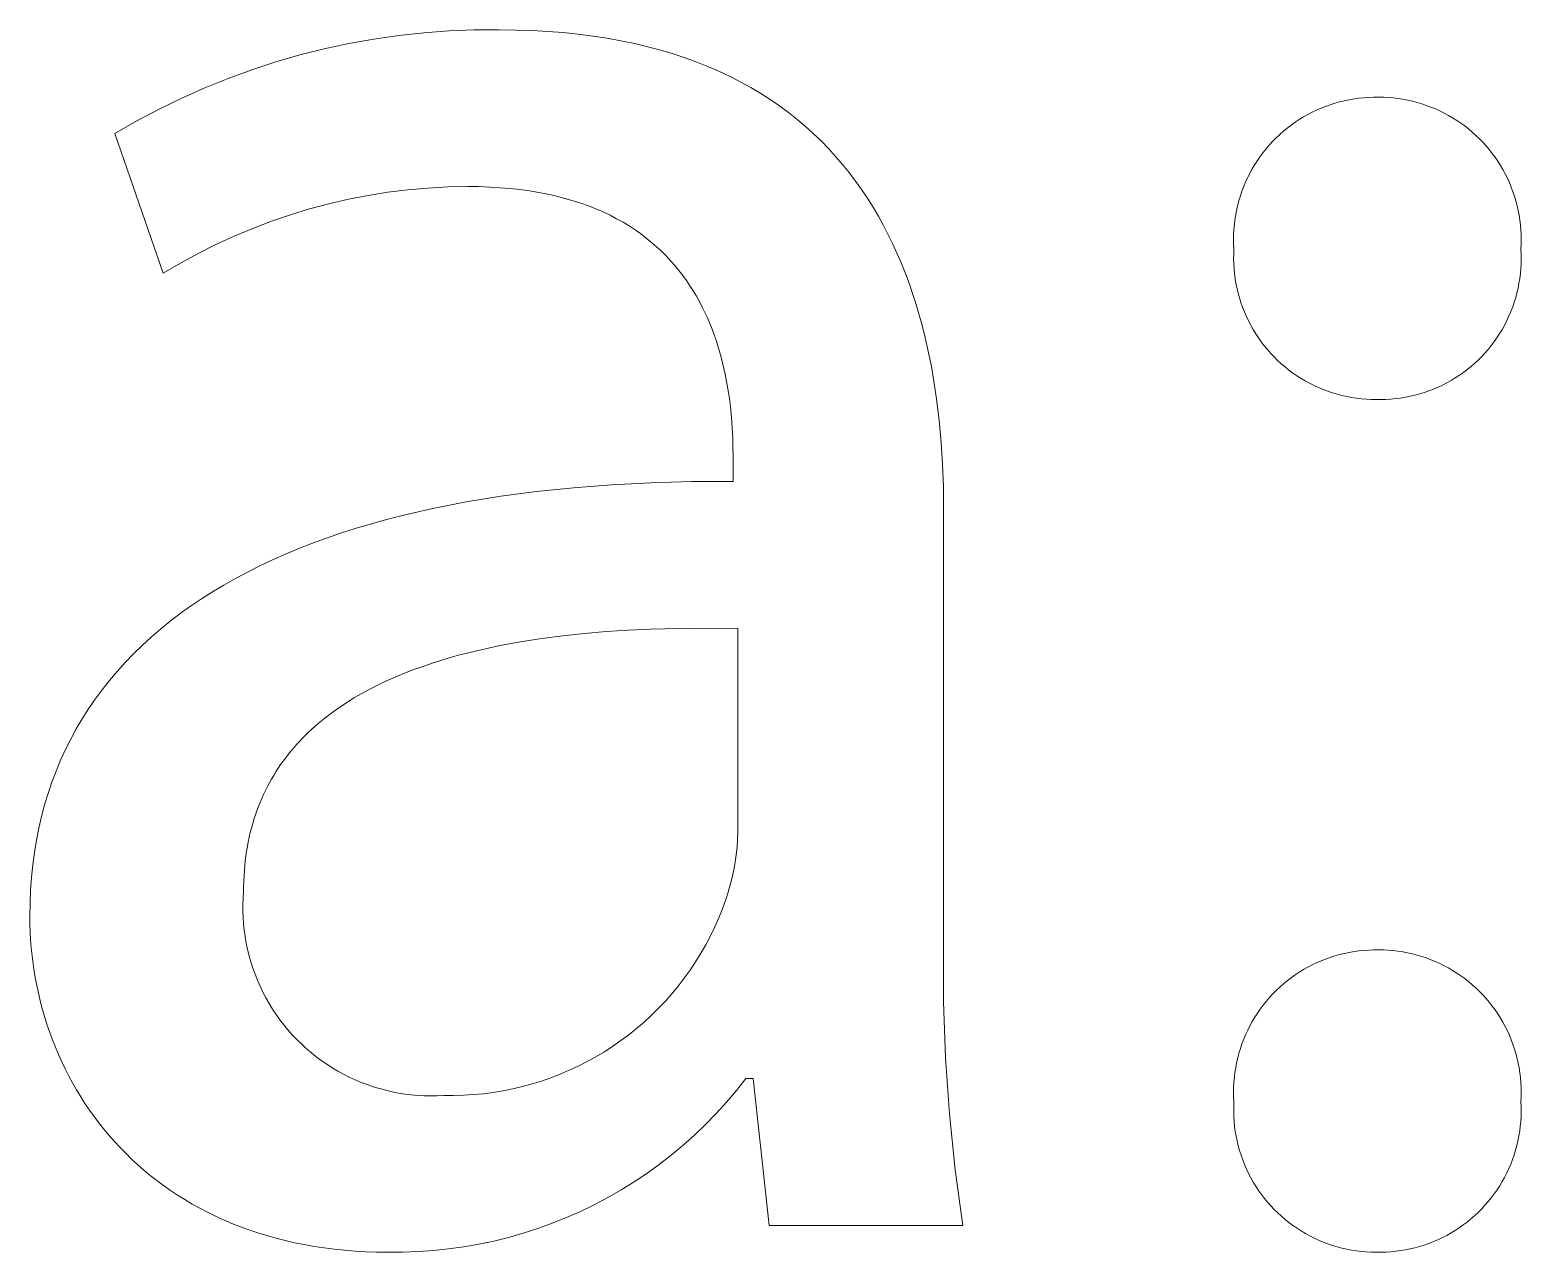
# Model space of a CAD drawing. Header units: millimetres. Extents: x 578 to 4608, y -138 to 2677.
# Drawn here: x 4353.22 to 4378.13, y 144.61 to 165.02 of the extents above; entities that cross this region are included whole.
import ezdxf

# ---------------------------------------------------------------- set-up
doc = ezdxf.new("R2010")
doc.units = ezdxf.units.MM
doc.header["$MEASUREMENT"] = 0
doc.layers.add('Domyślny', color=7, linetype='Continuous', true_color=0x000000)

msp = doc.modelspace()

# ---------------------------------------------------------------- linework, layer by layer
at = {"layer": 'Domyślny', "color": 18, "lineweight": 15, "true_color": 0x000000}
for p, q in [((4358.552, 164.791), (4358.966, 164.865)), ((4358.966, 164.865), (4359.382, 164.925)), ((4359.382, 164.925), (4359.8, 164.971)), ((4359.8, 164.971), (4360.22, 165.002)), ((4360.22, 165.002), (4360.64, 165.018)), ((4360.64, 165.018), (4361.06, 165.02)), ((4361.06, 165.02), (4361.337, 165.017)), ((4361.337, 165.017), (4361.607, 165.008)), ((4361.607, 165.008), (4361.871, 164.994)), ((4361.871, 164.994), (4362.128, 164.973)), ((4362.128, 164.973), (4362.379, 164.948)), ((4362.379, 164.948), (4362.623, 164.916)), ((4362.623, 164.916), (4362.862, 164.88)), ((4362.862, 164.88), (4363.094, 164.838)), ((4357.733, 164.6), (4358.14, 164.703)), ((4358.14, 164.703), (4358.552, 164.791)), ((4363.094, 164.838), (4363.32, 164.79)), ((4363.32, 164.79), (4363.54, 164.738)), ((4363.54, 164.738), (4363.755, 164.681)), ((4363.755, 164.681), (4363.963, 164.619)), ((4363.963, 164.619), (4364.166, 164.552)), ((4356.929, 164.353), (4357.328, 164.484)), ((4357.328, 164.484), (4357.733, 164.6)), ((4364.166, 164.552), (4364.363, 164.48)), ((4364.363, 164.48), (4364.554, 164.404)), ((4364.554, 164.404), (4364.74, 164.323)), ((4356.144, 164.051), (4356.533, 164.209)), ((4356.533, 164.209), (4356.929, 164.353)), ((4364.74, 164.323), (4364.92, 164.238)), ((4364.92, 164.238), (4365.094, 164.148)), ((4365.094, 164.148), (4365.264, 164.055)), ((4355.381, 163.696), (4355.759, 163.88)), ((4355.759, 163.88), (4356.144, 164.051)), ((4365.264, 164.055), (4365.428, 163.957)), ((4365.428, 163.957), (4365.587, 163.855)), ((4375.255, 163.853), (4375.336, 163.867)), ((4375.336, 163.867), (4375.417, 163.878)), ((4375.417, 163.878), (4375.499, 163.886)), ((4375.499, 163.886), (4375.581, 163.892)), ((4375.581, 163.892), (4375.663, 163.894)), ((4375.663, 163.894), (4375.745, 163.894)), ((4375.745, 163.894), (4375.826, 163.893)), ((4375.826, 163.893), (4375.908, 163.889)), ((4375.908, 163.889), (4375.989, 163.882)), ((4375.989, 163.882), (4376.069, 163.873)), ((4376.069, 163.873), (4376.15, 163.861)), ((4355.01, 163.499), (4355.381, 163.696)), ((4365.587, 163.855), (4365.741, 163.749)), ((4365.741, 163.749), (4365.889, 163.639)), ((4365.889, 163.639), (4366.033, 163.526)), ((4374.562, 163.606), (4374.635, 163.644)), ((4374.635, 163.644), (4374.709, 163.679)), ((4374.709, 163.679), (4374.784, 163.712)), ((4374.784, 163.712), (4374.861, 163.742)), ((4374.861, 163.742), (4374.938, 163.77)), ((4374.938, 163.77), (4375.016, 163.795)), ((4375.016, 163.795), (4375.095, 163.817)), ((4375.095, 163.817), (4375.175, 163.836)), ((4375.175, 163.836), (4375.255, 163.853)), ((4376.15, 163.861), (4376.229, 163.846)), ((4376.229, 163.846), (4376.309, 163.828)), ((4376.309, 163.828), (4376.387, 163.808)), ((4376.387, 163.808), (4376.465, 163.785)), ((4376.465, 163.785), (4376.542, 163.759)), ((4376.542, 163.759), (4376.618, 163.731)), ((4376.618, 163.731), (4376.694, 163.7)), ((4376.694, 163.7), (4376.768, 163.667)), ((4376.768, 163.667), (4376.84, 163.631)), ((4376.84, 163.631), (4376.912, 163.592)), ((4354.645, 163.289), (4355.01, 163.499)), ((4366.033, 163.526), (4366.172, 163.409)), ((4366.172, 163.409), (4366.306, 163.288)), ((4374.157, 163.327), (4374.221, 163.379)), ((4374.221, 163.379), (4374.286, 163.429)), ((4374.286, 163.429), (4374.353, 163.477)), ((4374.353, 163.477), (4374.421, 163.522)), ((4374.421, 163.522), (4374.491, 163.565)), ((4374.491, 163.565), (4374.562, 163.606)), ((4376.912, 163.592), (4376.982, 163.551)), ((4376.982, 163.551), (4377.051, 163.508)), ((4377.051, 163.508), (4377.118, 163.463)), ((4377.118, 163.463), (4377.184, 163.415)), ((4377.184, 163.415), (4377.248, 163.365)), ((4355.451, 160.954), (4354.645, 163.289)), ((4366.306, 163.288), (4366.435, 163.164)), ((4366.435, 163.164), (4366.559, 163.037)), ((4373.923, 163.098), (4373.978, 163.158)), ((4373.978, 163.158), (4374.036, 163.217)), ((4374.036, 163.217), (4374.096, 163.273)), ((4374.096, 163.273), (4374.157, 163.327)), ((4377.248, 163.365), (4377.31, 163.312)), ((4377.31, 163.312), (4377.371, 163.258)), ((4377.371, 163.258), (4377.429, 163.202)), ((4377.429, 163.202), (4377.486, 163.143)), ((4377.486, 163.143), (4377.54, 163.083)), ((4366.559, 163.037), (4366.679, 162.906)), ((4366.679, 162.906), (4366.794, 162.772)), ((4373.722, 162.838), (4373.769, 162.905)), ((4373.769, 162.905), (4373.818, 162.971)), ((4373.818, 162.971), (4373.869, 163.035)), ((4373.869, 163.035), (4373.923, 163.098)), ((4377.54, 163.083), (4377.593, 163.021)), ((4377.593, 163.021), (4377.643, 162.957)), ((4377.643, 162.957), (4377.691, 162.892)), ((4377.691, 162.892), (4377.737, 162.825)), ((4366.794, 162.772), (4366.905, 162.635)), ((4366.905, 162.635), (4367.011, 162.495)), ((4373.56, 162.553), (4373.597, 162.626)), ((4373.597, 162.626), (4373.636, 162.698)), ((4373.636, 162.698), (4373.678, 162.769)), ((4373.678, 162.769), (4373.722, 162.838)), ((4377.737, 162.825), (4377.78, 162.756)), ((4377.78, 162.756), (4377.821, 162.686)), ((4377.821, 162.686), (4377.86, 162.614)), ((4359.868, 162.378), (4359.535, 162.348)), ((4360.202, 162.396), (4359.868, 162.378)), ((4360.537, 162.403), (4360.202, 162.396)), ((4360.721, 162.401), (4360.537, 162.403)), ((4360.9, 162.395), (4360.721, 162.401)), ((4361.074, 162.384), (4360.9, 162.395)), ((4361.244, 162.37), (4361.074, 162.384)), ((4367.011, 162.495), (4367.113, 162.352)), ((4373.464, 162.326), (4373.494, 162.403)), ((4373.494, 162.403), (4373.525, 162.479)), ((4373.525, 162.479), (4373.56, 162.553)), ((4377.86, 162.614), (4377.896, 162.542)), ((4377.896, 162.542), (4377.93, 162.468)), ((4377.93, 162.468), (4377.961, 162.393)), ((4377.961, 162.393), (4377.989, 162.317)), ((4358.543, 162.191), (4358.217, 162.116)), ((4358.872, 162.255), (4358.543, 162.191)), ((4359.203, 162.307), (4358.872, 162.255)), ((4359.535, 162.348), (4359.203, 162.307)), ((4361.408, 162.352), (4361.244, 162.37)), ((4361.567, 162.33), (4361.408, 162.352)), ((4361.722, 162.304), (4361.567, 162.33)), ((4361.872, 162.275), (4361.722, 162.304)), ((4362.017, 162.242), (4361.872, 162.275)), ((4362.158, 162.206), (4362.017, 162.242)), ((4362.294, 162.166), (4362.158, 162.206)), ((4362.426, 162.124), (4362.294, 162.166)), ((4362.553, 162.078), (4362.426, 162.124)), ((4367.113, 162.352), (4367.21, 162.207)), ((4367.21, 162.207), (4367.303, 162.059)), ((4373.393, 162.091), (4373.414, 162.17)), ((4373.414, 162.17), (4373.438, 162.248)), ((4373.438, 162.248), (4373.464, 162.326)), ((4377.989, 162.317), (4378.015, 162.24)), ((4378.015, 162.24), (4378.038, 162.162)), ((4378.038, 162.162), (4378.059, 162.083)), ((4357.573, 161.932), (4357.257, 161.824)), ((4357.894, 162.03), (4357.573, 161.932)), ((4358.217, 162.116), (4357.894, 162.03)), ((4362.677, 162.029), (4362.553, 162.078)), ((4362.796, 161.978), (4362.677, 162.029)), ((4362.911, 161.923), (4362.796, 161.978)), ((4363.021, 161.866), (4362.911, 161.923)), ((4367.303, 162.059), (4367.392, 161.908)), ((4367.392, 161.908), (4367.477, 161.754)), ((4373.346, 161.849), (4373.359, 161.93)), ((4373.359, 161.93), (4373.375, 162.011)), ((4373.375, 162.011), (4373.393, 162.091)), ((4378.059, 162.083), (4378.077, 162.004)), ((4378.077, 162.004), (4378.092, 161.924)), ((4378.092, 161.924), (4378.104, 161.844)), ((4356.944, 161.705), (4356.635, 161.576)), ((4357.257, 161.824), (4356.944, 161.705)), ((4363.128, 161.806), (4363.021, 161.866)), ((4363.231, 161.744), (4363.128, 161.806)), ((4363.33, 161.679), (4363.231, 161.744)), ((4363.426, 161.612), (4363.33, 161.679)), ((4367.477, 161.754), (4367.558, 161.599)), ((4373.325, 161.604), (4373.329, 161.686)), ((4373.329, 161.686), (4373.337, 161.767)), ((4373.337, 161.767), (4373.346, 161.849)), ((4378.104, 161.844), (4378.114, 161.763)), ((4378.114, 161.763), (4378.121, 161.682)), ((4378.121, 161.682), (4378.125, 161.601)), ((4356.331, 161.435), (4356.032, 161.285)), ((4356.635, 161.576), (4356.331, 161.435)), ((4363.517, 161.542), (4363.426, 161.612)), ((4363.605, 161.471), (4363.517, 161.542)), ((4363.69, 161.397), (4363.605, 161.471)), ((4363.771, 161.322), (4363.69, 161.397)), ((4367.558, 161.599), (4367.635, 161.44)), ((4367.635, 161.44), (4367.708, 161.28)), ((4373.324, 161.522), (4373.325, 161.604)), ((4373.325, 161.44), (4373.324, 161.522)), ((4373.329, 161.358), (4373.325, 161.44)), ((4378.125, 161.439), (4378.121, 161.358)), ((4378.125, 161.601), (4378.126, 161.52)), ((4378.126, 161.52), (4378.125, 161.439)), ((4356.032, 161.285), (4355.739, 161.124)), ((4363.848, 161.245), (4363.771, 161.322)), ((4363.923, 161.165), (4363.848, 161.245)), ((4363.994, 161.085), (4363.923, 161.165)), ((4367.708, 161.28), (4367.778, 161.118)), ((4373.325, 161.193), (4373.326, 161.275)), ((4373.327, 161.11), (4373.325, 161.193)), ((4373.326, 161.275), (4373.329, 161.358)), ((4378.121, 161.358), (4378.125, 161.276)), ((4378.125, 161.276), (4378.126, 161.194)), ((4378.126, 161.194), (4378.125, 161.112)), ((4355.739, 161.124), (4355.451, 160.954)), ((4364.061, 161.002), (4363.994, 161.085)), ((4364.126, 160.919), (4364.061, 161.002)), ((4364.188, 160.834), (4364.126, 160.919)), ((4367.778, 161.118), (4367.843, 160.953)), ((4367.843, 160.953), (4367.905, 160.787)), ((4373.332, 161.028), (4373.327, 161.11)), ((4373.34, 160.946), (4373.332, 161.028)), ((4373.351, 160.864), (4373.34, 160.946)), ((4378.113, 160.949), (4378.103, 160.868)), ((4378.12, 161.031), (4378.113, 160.949)), ((4378.125, 161.112), (4378.12, 161.031)), ((4364.246, 160.747), (4364.188, 160.834)), ((4364.302, 160.66), (4364.246, 160.747)), ((4364.355, 160.571), (4364.302, 160.66)), ((4367.905, 160.787), (4367.964, 160.619)), ((4373.364, 160.783), (4373.351, 160.864)), ((4373.381, 160.702), (4373.364, 160.783)), ((4373.4, 160.622), (4373.381, 160.702)), ((4378.075, 160.707), (4378.056, 160.628)), ((4378.09, 160.788), (4378.075, 160.707)), ((4378.103, 160.868), (4378.09, 160.788)), ((4364.405, 160.482), (4364.355, 160.571)), ((4364.452, 160.391), (4364.405, 160.482)), ((4364.497, 160.3), (4364.452, 160.391)), ((4367.964, 160.619), (4368.018, 160.449)), ((4368.018, 160.449), (4368.07, 160.278)), ((4373.422, 160.542), (4373.4, 160.622)), ((4373.446, 160.464), (4373.422, 160.542)), ((4373.474, 160.386), (4373.446, 160.464)), ((4373.504, 160.309), (4373.474, 160.386)), ((4377.985, 160.393), (4377.955, 160.317)), ((4378.011, 160.471), (4377.985, 160.393)), ((4378.035, 160.549), (4378.011, 160.471)), ((4378.056, 160.628), (4378.035, 160.549)), ((4364.539, 160.208), (4364.497, 160.3)), ((4364.578, 160.115), (4364.539, 160.208)), ((4368.07, 160.278), (4368.118, 160.105)), ((4373.537, 160.234), (4373.504, 160.309)), ((4373.572, 160.159), (4373.537, 160.234)), ((4373.61, 160.086), (4373.572, 160.159)), ((4377.889, 160.168), (4377.852, 160.095)), ((4377.923, 160.242), (4377.889, 160.168)), ((4377.955, 160.317), (4377.923, 160.242)), ((4364.615, 160.022), (4364.578, 160.115)), ((4364.65, 159.929), (4364.615, 160.022)), ((4364.683, 159.835), (4364.65, 159.929)), ((4368.118, 160.105), (4368.162, 159.93)), ((4368.162, 159.93), (4368.204, 159.754)), ((4373.651, 160.014), (4373.61, 160.086)), ((4373.694, 159.944), (4373.651, 160.014)), ((4373.739, 159.875), (4373.694, 159.944)), ((4377.726, 159.885), (4377.679, 159.818)), ((4377.77, 159.953), (4377.726, 159.885)), ((4377.812, 160.023), (4377.77, 159.953)), ((4377.852, 160.095), (4377.812, 160.023)), ((4364.713, 159.741), (4364.683, 159.835)), ((4364.741, 159.647), (4364.713, 159.741)), ((4364.768, 159.553), (4364.741, 159.647)), ((4368.204, 159.754), (4368.242, 159.577)), ((4373.787, 159.808), (4373.739, 159.875)), ((4373.837, 159.742), (4373.787, 159.808)), ((4373.889, 159.679), (4373.837, 159.742)), ((4373.944, 159.617), (4373.889, 159.679)), ((4377.578, 159.689), (4377.525, 159.627)), ((4377.63, 159.752), (4377.578, 159.689)), ((4377.679, 159.818), (4377.63, 159.752)), ((4364.792, 159.459), (4364.768, 159.553)), ((4364.814, 159.366), (4364.792, 159.459)), ((4368.242, 159.577), (4368.277, 159.399)), ((4368.277, 159.399), (4368.309, 159.22)), ((4374.001, 159.557), (4373.944, 159.617)), ((4374.059, 159.499), (4374.001, 159.557)), ((4374.12, 159.443), (4374.059, 159.499)), ((4374.183, 159.39), (4374.12, 159.443)), ((4374.247, 159.338), (4374.183, 159.39)), ((4377.29, 159.4), (4377.227, 159.348)), ((4377.352, 159.453), (4377.29, 159.4)), ((4377.412, 159.509), (4377.352, 159.453)), ((4377.469, 159.567), (4377.412, 159.509)), ((4377.525, 159.627), (4377.469, 159.567)), ((4364.834, 159.272), (4364.814, 159.366)), ((4364.87, 159.086), (4364.834, 159.272)), ((4368.309, 159.22), (4368.364, 158.858)), ((4374.313, 159.289), (4374.247, 159.338)), ((4374.381, 159.242), (4374.313, 159.289)), ((4374.451, 159.198), (4374.381, 159.242)), ((4374.522, 159.156), (4374.451, 159.198)), ((4374.594, 159.117), (4374.522, 159.156)), ((4376.956, 159.165), (4376.885, 159.125)), ((4377.026, 159.207), (4376.956, 159.165)), ((4377.095, 159.252), (4377.026, 159.207)), ((4377.162, 159.299), (4377.095, 159.252)), ((4377.227, 159.348), (4377.162, 159.299)), ((4364.899, 158.903), (4364.87, 159.086)), ((4364.922, 158.723), (4364.899, 158.903)), ((4374.668, 159.08), (4374.594, 159.117)), ((4374.743, 159.045), (4374.668, 159.08)), ((4374.819, 159.014), (4374.743, 159.045)), ((4374.896, 158.985), (4374.819, 159.014)), ((4374.974, 158.958), (4374.896, 158.985)), ((4375.053, 158.935), (4374.974, 158.958)), ((4375.133, 158.914), (4375.053, 158.935)), ((4375.213, 158.896), (4375.133, 158.914)), ((4375.295, 158.881), (4375.213, 158.896)), ((4376.273, 158.9), (4376.193, 158.884)), ((4376.353, 158.919), (4376.273, 158.9)), ((4376.432, 158.94), (4376.353, 158.919)), ((4376.51, 158.964), (4376.432, 158.94)), ((4376.587, 158.991), (4376.51, 158.964)), ((4376.663, 159.021), (4376.587, 158.991)), ((4376.738, 159.053), (4376.663, 159.021)), ((4376.812, 159.088), (4376.738, 159.053)), ((4376.885, 159.125), (4376.812, 159.088)), ((4364.939, 158.546), (4364.922, 158.723)), ((4368.364, 158.858), (4368.408, 158.494)), ((4375.376, 158.869), (4375.295, 158.881)), ((4375.458, 158.859), (4375.376, 158.869)), ((4375.54, 158.853), (4375.458, 158.859)), ((4375.622, 158.849), (4375.54, 158.853)), ((4375.705, 158.848), (4375.622, 158.849)), ((4375.787, 158.847), (4375.705, 158.848)), ((4375.868, 158.849), (4375.787, 158.847)), ((4375.95, 158.853), (4375.868, 158.849)), ((4376.031, 158.861), (4375.95, 158.853)), ((4376.112, 158.871), (4376.031, 158.861)), ((4376.193, 158.884), (4376.112, 158.871)), ((4364.952, 158.374), (4364.939, 158.546)), ((4368.408, 158.494), (4368.441, 158.127)), ((4364.96, 158.208), (4364.952, 158.374)), ((4364.964, 158.047), (4364.96, 158.208)), ((4364.966, 157.894), (4364.964, 158.047)), ((4364.966, 157.478), (4364.966, 157.894)), ((4368.441, 158.127), (4368.464, 157.759)), ((4368.464, 157.759), (4368.478, 157.39)), ((4362.3, 157.374), (4362.936, 157.423)), ((4362.936, 157.423), (4363.593, 157.457)), ((4363.593, 157.457), (4364.27, 157.475)), ((4364.27, 157.475), (4364.966, 157.478)), ((4360.51, 157.137), (4361.086, 157.231)), ((4361.086, 157.231), (4361.683, 157.31)), ((4361.683, 157.31), (4362.3, 157.374)), ((4368.478, 157.39), (4368.482, 157.021)), ((4359.16, 156.837), (4359.42, 156.905)), ((4359.42, 156.905), (4359.955, 157.028)), ((4359.955, 157.028), (4360.51, 157.137)), ((4368.482, 157.021), (4368.482, 149.734)), ((4358.413, 156.613), (4358.657, 156.692)), ((4358.657, 156.692), (4358.906, 156.766)), ((4358.906, 156.766), (4359.16, 156.837)), ((4357.714, 156.357), (4357.942, 156.446)), ((4357.942, 156.446), (4358.175, 156.532)), ((4358.175, 156.532), (4358.413, 156.613)), ((4357.063, 156.068), (4357.274, 156.168)), ((4357.274, 156.168), (4357.491, 156.264)), ((4357.491, 156.264), (4357.714, 156.357)), ((4356.656, 155.858), (4356.857, 155.965)), ((4356.857, 155.965), (4357.063, 156.068)), ((4356.271, 155.634), (4356.461, 155.748)), ((4356.461, 155.748), (4356.656, 155.858)), ((4355.908, 155.396), (4356.087, 155.517)), ((4356.087, 155.517), (4356.271, 155.634)), ((4355.567, 155.144), (4355.735, 155.272)), ((4355.735, 155.272), (4355.908, 155.396)), ((4355.249, 154.878), (4355.405, 155.013)), ((4355.405, 155.013), (4355.567, 155.144)), ((4362.126, 154.9), (4361.77, 154.854)), ((4362.486, 154.939), (4362.126, 154.9)), ((4362.849, 154.97), (4362.486, 154.939)), ((4363.215, 154.994), (4362.849, 154.97)), ((4363.582, 155.011), (4363.215, 154.994)), ((4364.317, 155.027), (4363.582, 155.011)), ((4365.046, 155.022), (4364.317, 155.027)), ((4365.046, 151.626), (4365.046, 155.022)), ((4354.953, 154.599), (4355.098, 154.74)), ((4355.098, 154.74), (4355.249, 154.878)), ((4360.736, 154.663), (4360.406, 154.581)), ((4361.074, 154.736), (4360.736, 154.663)), ((4361.419, 154.799), (4361.074, 154.736)), ((4361.77, 154.854), (4361.419, 154.799)), ((4354.68, 154.306), (4354.814, 154.454)), ((4354.814, 154.454), (4354.953, 154.599)), ((4359.927, 154.438), (4359.772, 154.385)), ((4360.084, 154.488), (4359.927, 154.438)), ((4360.244, 154.536), (4360.084, 154.488)), ((4360.406, 154.581), (4360.244, 154.536)), ((4354.43, 153.999), (4354.552, 154.154)), ((4354.552, 154.154), (4354.68, 154.306)), ((4359.323, 154.211), (4359.18, 154.147)), ((4359.47, 154.272), (4359.323, 154.211)), ((4359.62, 154.33), (4359.47, 154.272)), ((4359.772, 154.385), (4359.62, 154.33)), ((4354.313, 153.841), (4354.43, 153.999)), ((4358.767, 153.937), (4358.636, 153.862)), ((4358.901, 154.01), (4358.767, 153.937)), ((4359.039, 154.08), (4358.901, 154.01)), ((4359.18, 154.147), (4359.039, 154.08)), ((4354.098, 153.515), (4354.203, 153.679)), ((4354.203, 153.679), (4354.313, 153.841)), ((4358.385, 153.7), (4358.265, 153.615)), ((4358.509, 153.782), (4358.385, 153.7)), ((4358.636, 153.862), (4358.509, 153.782)), ((4353.999, 153.346), (4354.098, 153.515)), ((4358.037, 153.434), (4357.982, 153.386)), ((4358.092, 153.48), (4358.037, 153.434)), ((4358.149, 153.526), (4358.092, 153.48)), ((4358.265, 153.615), (4358.149, 153.526)), ((4353.818, 153), (4353.906, 153.175)), ((4353.906, 153.175), (4353.999, 153.346)), ((4357.774, 153.189), (4357.725, 153.137)), ((4357.824, 153.239), (4357.774, 153.189)), ((4357.876, 153.289), (4357.824, 153.239)), ((4357.928, 153.338), (4357.876, 153.289)), ((4357.982, 153.386), (4357.928, 153.338)), ((4353.737, 152.822), (4353.818, 153)), ((4357.539, 152.921), (4357.495, 152.865)), ((4357.584, 152.976), (4357.539, 152.921)), ((4357.629, 153.031), (4357.584, 152.976)), ((4357.677, 153.084), (4357.629, 153.031)), ((4357.725, 153.137), (4357.677, 153.084)), ((4353.661, 152.641), (4353.737, 152.822)), ((4357.371, 152.691), (4357.332, 152.631)), ((4357.411, 152.75), (4357.371, 152.691)), ((4357.453, 152.808), (4357.411, 152.75)), ((4357.495, 152.865), (4357.453, 152.808)), ((4353.528, 152.269), (4353.592, 152.457)), ((4353.592, 152.457), (4353.661, 152.641)), ((4357.223, 152.445), (4357.189, 152.382)), ((4357.258, 152.508), (4357.223, 152.445)), ((4357.295, 152.57), (4357.258, 152.508)), ((4357.332, 152.631), (4357.295, 152.57)), ((4353.47, 152.078), (4353.528, 152.269)), ((4357.095, 152.185), (4357.067, 152.117)), ((4357.125, 152.251), (4357.095, 152.185)), ((4357.157, 152.317), (4357.125, 152.251)), ((4357.189, 152.382), (4357.157, 152.317)), ((4353.419, 151.884), (4353.47, 152.078)), ((4357.013, 151.978), (4356.989, 151.908)), ((4357.039, 152.048), (4357.013, 151.978)), ((4357.067, 152.117), (4357.039, 152.048)), ((4353.333, 151.486), (4353.373, 151.686)), ((4353.373, 151.686), (4353.419, 151.884)), ((4356.923, 151.689), (4356.904, 151.615)), ((4356.944, 151.763), (4356.923, 151.689)), ((4356.966, 151.836), (4356.944, 151.763)), ((4356.989, 151.908), (4356.966, 151.836)), ((4353.299, 151.282), (4353.333, 151.486)), ((4356.871, 151.462), (4356.856, 151.384)), ((4356.887, 151.539), (4356.871, 151.462)), ((4356.904, 151.615), (4356.887, 151.539)), ((4365.032, 151.371), (4365.041, 151.499)), ((4365.041, 151.499), (4365.046, 151.626)), ((4353.272, 151.076), (4353.299, 151.282)), ((4356.831, 151.225), (4356.821, 151.143)), ((4356.843, 151.305), (4356.831, 151.225)), ((4356.856, 151.384), (4356.843, 151.305)), ((4365, 151.118), (4365.018, 151.244)), ((4365.018, 151.244), (4365.032, 151.371)), ((4353.25, 150.866), (4353.272, 151.076)), ((4356.805, 150.978), (4356.8, 150.893)), ((4356.812, 151.061), (4356.805, 150.978)), ((4356.821, 151.143), (4356.812, 151.061)), ((4364.951, 150.867), (4364.978, 150.992)), ((4364.978, 150.992), (4365, 151.118)), ((4353.235, 150.653), (4353.25, 150.866)), ((4356.796, 150.808), (4356.793, 150.721)), ((4356.793, 150.721), (4356.793, 150.633)), ((4356.8, 150.893), (4356.796, 150.808)), ((4364.885, 150.62), (4364.92, 150.743)), ((4364.92, 150.743), (4364.951, 150.867)), ((4353.223, 150.217), (4353.226, 150.436)), ((4353.226, 150.436), (4353.235, 150.653)), ((4356.785, 150.525), (4356.781, 150.417)), ((4356.793, 150.633), (4356.785, 150.525)), ((4364.788, 150.343), (4364.845, 150.499)), ((4364.845, 150.499), (4364.885, 150.62)), ((4353.224, 150.085), (4353.223, 150.217)), ((4356.781, 150.417), (4356.781, 150.308)), ((4356.781, 150.308), (4356.785, 150.2)), ((4356.785, 150.2), (4356.792, 150.092)), ((4364.659, 150.038), (4364.726, 150.189)), ((4364.726, 150.189), (4364.788, 150.343)), ((4353.229, 149.953), (4353.224, 150.085)), ((4353.236, 149.821), (4353.229, 149.953)), ((4356.792, 150.092), (4356.803, 149.984)), ((4356.803, 149.984), (4356.818, 149.877)), ((4364.587, 149.888), (4364.659, 150.038)), ((4353.246, 149.69), (4353.236, 149.821)), ((4353.26, 149.558), (4353.246, 149.69)), ((4356.818, 149.877), (4356.837, 149.77)), ((4356.837, 149.77), (4356.859, 149.664)), ((4364.427, 149.598), (4364.509, 149.742)), ((4364.509, 149.742), (4364.587, 149.888)), ((4368.482, 149.734), (4368.482, 148.794)), ((4353.276, 149.427), (4353.26, 149.558)), ((4353.295, 149.297), (4353.276, 149.427)), ((4356.859, 149.664), (4356.885, 149.558)), ((4356.885, 149.558), (4356.914, 149.454)), ((4356.914, 149.454), (4356.948, 149.351)), ((4364.248, 149.319), (4364.34, 149.457)), ((4364.34, 149.457), (4364.427, 149.598)), ((4374.635, 149.405), (4374.709, 149.44)), ((4374.709, 149.44), (4374.784, 149.473)), ((4374.784, 149.473), (4374.861, 149.503)), ((4374.861, 149.503), (4374.938, 149.531)), ((4374.938, 149.531), (4375.016, 149.556)), ((4375.016, 149.556), (4375.095, 149.578)), ((4375.095, 149.578), (4375.175, 149.597)), ((4375.175, 149.597), (4375.255, 149.614)), ((4375.255, 149.614), (4375.336, 149.628)), ((4375.336, 149.628), (4375.417, 149.639)), ((4375.417, 149.639), (4375.499, 149.647)), ((4375.499, 149.647), (4375.581, 149.652)), ((4375.581, 149.652), (4375.663, 149.655)), ((4375.663, 149.655), (4375.745, 149.655)), ((4375.745, 149.655), (4375.826, 149.654)), ((4375.826, 149.654), (4375.908, 149.65)), ((4375.908, 149.65), (4375.989, 149.643)), ((4375.989, 149.643), (4376.069, 149.634)), ((4376.069, 149.634), (4376.15, 149.622)), ((4376.15, 149.622), (4376.229, 149.607)), ((4376.229, 149.607), (4376.309, 149.589)), ((4376.309, 149.589), (4376.387, 149.569)), ((4376.387, 149.569), (4376.465, 149.546)), ((4376.465, 149.546), (4376.542, 149.52)), ((4376.542, 149.52), (4376.618, 149.492)), ((4376.618, 149.492), (4376.694, 149.461)), ((4376.694, 149.461), (4376.768, 149.427)), ((4376.768, 149.427), (4376.84, 149.391)), ((4353.318, 149.167), (4353.295, 149.297)), ((4356.948, 149.351), (4356.984, 149.249)), ((4356.984, 149.249), (4357.024, 149.148)), ((4364.05, 149.052), (4364.151, 149.184)), ((4364.151, 149.184), (4364.248, 149.319)), ((4374.221, 149.14), (4374.286, 149.19)), ((4374.286, 149.19), (4374.353, 149.238)), ((4374.353, 149.238), (4374.421, 149.283)), ((4374.421, 149.283), (4374.491, 149.326)), ((4374.491, 149.326), (4374.562, 149.367)), ((4374.562, 149.367), (4374.635, 149.405)), ((4376.84, 149.391), (4376.912, 149.353)), ((4376.912, 149.353), (4376.982, 149.312)), ((4376.982, 149.312), (4377.051, 149.269)), ((4377.051, 149.269), (4377.118, 149.223)), ((4377.118, 149.223), (4377.184, 149.175)), ((4377.184, 149.175), (4377.248, 149.125)), ((4353.343, 149.037), (4353.318, 149.167)), ((4353.371, 148.909), (4353.343, 149.037)), ((4357.024, 149.148), (4357.068, 149.049)), ((4357.068, 149.049), (4357.115, 148.951)), ((4357.115, 148.951), (4357.165, 148.855)), ((4363.835, 148.8), (4363.945, 148.924)), ((4363.945, 148.924), (4364.05, 149.052)), ((4373.978, 148.919), (4374.036, 148.977)), ((4374.036, 148.977), (4374.096, 149.034)), ((4374.096, 149.034), (4374.157, 149.088)), ((4374.157, 149.088), (4374.221, 149.14)), ((4377.248, 149.125), (4377.31, 149.073)), ((4377.31, 149.073), (4377.371, 149.019)), ((4377.371, 149.019), (4377.429, 148.962)), ((4377.429, 148.962), (4377.486, 148.904)), ((4353.402, 148.78), (4353.371, 148.909)), ((4353.436, 148.653), (4353.402, 148.78)), ((4357.165, 148.855), (4357.219, 148.761)), ((4357.219, 148.761), (4357.275, 148.668)), ((4363.602, 148.563), (4363.721, 148.68)), ((4363.721, 148.68), (4363.835, 148.8)), ((4368.482, 148.794), (4368.515, 147.854)), ((4373.769, 148.666), (4373.818, 148.732)), ((4373.818, 148.732), (4373.869, 148.796)), ((4373.869, 148.796), (4373.923, 148.858)), ((4373.923, 148.858), (4373.978, 148.919)), ((4377.486, 148.904), (4377.54, 148.844)), ((4377.54, 148.844), (4377.593, 148.782)), ((4377.593, 148.782), (4377.643, 148.718)), ((4377.643, 148.718), (4377.691, 148.653)), ((4353.473, 148.526), (4353.436, 148.653)), ((4353.513, 148.4), (4353.473, 148.526)), ((4357.275, 148.668), (4357.335, 148.578)), ((4357.335, 148.578), (4357.398, 148.49)), ((4357.398, 148.49), (4357.464, 148.404)), ((4363.355, 148.343), (4363.48, 148.451)), ((4363.48, 148.451), (4363.602, 148.563)), ((4373.597, 148.387), (4373.636, 148.459)), ((4373.636, 148.459), (4373.678, 148.53)), ((4373.678, 148.53), (4373.722, 148.599)), ((4373.722, 148.599), (4373.769, 148.666)), ((4377.691, 148.653), (4377.737, 148.585)), ((4377.737, 148.585), (4377.78, 148.517)), ((4377.78, 148.517), (4377.821, 148.447)), ((4377.821, 148.447), (4377.86, 148.375)), ((4353.555, 148.276), (4353.513, 148.4)), ((4353.601, 148.152), (4353.555, 148.276)), ((4357.464, 148.404), (4357.533, 148.32)), ((4357.533, 148.32), (4357.605, 148.239)), ((4357.605, 148.239), (4357.68, 148.16)), ((4363.092, 148.14), (4363.225, 148.239)), ((4363.225, 148.239), (4363.355, 148.343)), ((4373.494, 148.164), (4373.525, 148.239)), ((4373.525, 148.239), (4373.56, 148.314)), ((4373.56, 148.314), (4373.597, 148.387)), ((4377.86, 148.375), (4377.896, 148.302)), ((4377.896, 148.302), (4377.93, 148.229)), ((4377.93, 148.229), (4377.961, 148.153)), ((4353.65, 148.029), (4353.601, 148.152)), ((4353.701, 147.907), (4353.65, 148.029)), ((4357.68, 148.16), (4357.757, 148.084)), ((4357.757, 148.084), (4357.837, 148.011)), ((4357.837, 148.011), (4357.919, 147.94)), ((4357.919, 147.94), (4358.003, 147.872)), ((4362.674, 147.87), (4362.817, 147.955)), ((4362.817, 147.955), (4362.956, 148.045)), ((4362.956, 148.045), (4363.092, 148.14)), ((4373.393, 147.851), (4373.414, 147.931)), ((4373.414, 147.931), (4373.438, 148.009)), ((4373.438, 148.009), (4373.464, 148.087)), ((4373.464, 148.087), (4373.494, 148.164)), ((4377.961, 148.153), (4377.989, 148.077)), ((4377.989, 148.077), (4378.015, 148)), ((4378.015, 148), (4378.038, 147.923)), ((4353.756, 147.786), (4353.701, 147.907)), ((4353.813, 147.667), (4353.756, 147.786)), ((4358.003, 147.872), (4358.09, 147.808)), ((4358.09, 147.808), (4358.18, 147.746)), ((4358.18, 147.746), (4358.271, 147.687)), ((4358.271, 147.687), (4358.364, 147.632)), ((4362.231, 147.645), (4362.382, 147.715)), ((4362.382, 147.715), (4362.529, 147.79)), ((4362.529, 147.79), (4362.674, 147.87)), ((4368.515, 147.854), (4368.579, 146.917)), ((4373.346, 147.61), (4373.359, 147.691)), ((4373.359, 147.691), (4373.375, 147.771)), ((4373.375, 147.771), (4373.393, 147.851)), ((4378.038, 147.923), (4378.059, 147.844)), ((4378.059, 147.844), (4378.077, 147.765)), ((4378.077, 147.765), (4378.092, 147.685)), ((4378.092, 147.685), (4378.104, 147.605)), ((4353.874, 147.549), (4353.813, 147.667)), ((4353.937, 147.433), (4353.874, 147.549)), ((4354.003, 147.317), (4353.937, 147.433)), ((4358.364, 147.632), (4358.459, 147.58)), ((4358.459, 147.58), (4358.556, 147.531)), ((4358.556, 147.531), (4358.654, 147.485)), ((4358.654, 147.485), (4358.754, 147.443)), ((4358.754, 147.443), (4358.855, 147.405)), ((4361.609, 147.416), (4361.767, 147.465)), ((4361.767, 147.465), (4361.924, 147.52)), ((4361.924, 147.52), (4362.079, 147.58)), ((4362.079, 147.58), (4362.231, 147.645)), ((4365.18, 147.506), (4365.022, 147.306)), ((4365.301, 147.506), (4365.18, 147.506)), ((4365.57, 145.05), (4365.301, 147.506)), ((4373.325, 147.364), (4373.329, 147.446)), ((4373.329, 147.446), (4373.337, 147.528)), ((4373.337, 147.528), (4373.346, 147.61)), ((4378.104, 147.605), (4378.114, 147.524)), ((4378.114, 147.524), (4378.121, 147.443)), ((4378.121, 147.443), (4378.125, 147.362)), ((4354.072, 147.204), (4354.003, 147.317)), ((4354.144, 147.091), (4354.072, 147.204)), ((4358.855, 147.405), (4358.958, 147.37)), ((4358.958, 147.37), (4359.062, 147.338)), ((4359.062, 147.338), (4359.166, 147.31)), ((4359.166, 147.31), (4359.272, 147.286)), ((4359.272, 147.286), (4359.378, 147.265)), ((4359.378, 147.265), (4359.485, 147.248)), ((4359.485, 147.248), (4359.593, 147.235)), ((4359.593, 147.235), (4359.701, 147.225)), ((4359.701, 147.225), (4359.809, 147.219)), ((4359.809, 147.219), (4359.918, 147.217)), ((4359.918, 147.217), (4360.026, 147.219)), ((4360.026, 147.219), (4360.134, 147.224)), ((4360.134, 147.224), (4360.3, 147.223)), ((4360.3, 147.223), (4360.466, 147.228)), ((4360.466, 147.228), (4360.632, 147.238)), ((4360.632, 147.238), (4360.797, 147.254)), ((4360.797, 147.254), (4360.961, 147.275)), ((4360.961, 147.275), (4361.125, 147.302)), ((4361.125, 147.302), (4361.287, 147.335)), ((4361.287, 147.335), (4361.449, 147.373)), ((4361.449, 147.373), (4361.609, 147.416)), ((4365.022, 147.306), (4364.857, 147.111)), ((4373.324, 147.282), (4373.325, 147.364)), ((4373.325, 147.2), (4373.324, 147.282)), ((4373.329, 147.118), (4373.325, 147.2)), ((4378.125, 147.199), (4378.121, 147.118)), ((4378.125, 147.362), (4378.126, 147.281)), ((4378.126, 147.281), (4378.125, 147.199)), ((4354.219, 146.981), (4354.144, 147.091)), ((4354.297, 146.872), (4354.219, 146.981)), ((4364.857, 147.111), (4364.685, 146.922)), ((4373.326, 147.036), (4373.329, 147.118)), ((4373.326, 146.954), (4373.326, 147.036)), ((4373.328, 146.871), (4373.326, 146.954)), ((4378.121, 147.118), (4378.125, 147.037)), ((4378.126, 146.955), (4378.124, 146.873)), ((4378.125, 147.037), (4378.126, 146.955)), ((4354.377, 146.765), (4354.297, 146.872)), ((4354.461, 146.66), (4354.377, 146.765)), ((4364.506, 146.739), (4364.322, 146.562)), ((4364.685, 146.922), (4364.506, 146.739)), ((4368.579, 146.917), (4368.676, 145.981)), ((4373.333, 146.789), (4373.328, 146.871)), ((4373.341, 146.707), (4373.333, 146.789)), ((4373.352, 146.625), (4373.341, 146.707)), ((4378.112, 146.711), (4378.102, 146.63)), ((4378.119, 146.792), (4378.112, 146.711)), ((4378.124, 146.873), (4378.119, 146.792)), ((4354.548, 146.556), (4354.461, 146.66)), ((4354.637, 146.455), (4354.548, 146.556)), ((4354.729, 146.355), (4354.637, 146.455)), ((4364.322, 146.562), (4364.131, 146.392)), ((4373.366, 146.544), (4373.352, 146.625)), ((4373.382, 146.464), (4373.366, 146.544)), ((4373.402, 146.384), (4373.382, 146.464)), ((4378.073, 146.469), (4378.054, 146.389)), ((4378.089, 146.549), (4378.073, 146.469)), ((4378.102, 146.63), (4378.089, 146.549)), ((4354.824, 146.258), (4354.729, 146.355)), ((4354.922, 146.163), (4354.824, 146.258)), ((4363.934, 146.229), (4363.732, 146.072)), ((4364.131, 146.392), (4363.934, 146.229)), ((4373.424, 146.304), (4373.402, 146.384)), ((4373.449, 146.226), (4373.424, 146.304)), ((4373.476, 146.148), (4373.449, 146.226)), ((4378.009, 146.232), (4377.982, 146.155)), ((4378.033, 146.311), (4378.009, 146.232)), ((4378.054, 146.389), (4378.033, 146.311)), ((4355.023, 146.07), (4354.922, 146.163)), ((4355.127, 145.979), (4355.023, 146.07)), ((4355.234, 145.89), (4355.127, 145.979)), ((4363.732, 146.072), (4363.525, 145.923)), ((4368.676, 145.981), (4368.804, 145.05)), ((4373.506, 146.071), (4373.476, 146.148)), ((4373.539, 145.996), (4373.506, 146.071)), ((4373.575, 145.922), (4373.539, 145.996)), ((4377.921, 146.004), (4377.886, 145.93)), ((4377.953, 146.079), (4377.921, 146.004)), ((4377.982, 146.155), (4377.953, 146.079)), ((4355.344, 145.804), (4355.234, 145.89)), ((4355.456, 145.72), (4355.344, 145.804)), ((4355.571, 145.639), (4355.456, 145.72)), ((4363.313, 145.781), (4363.096, 145.646)), ((4363.525, 145.923), (4363.313, 145.781)), ((4373.613, 145.849), (4373.575, 145.922)), ((4373.653, 145.777), (4373.613, 145.849)), ((4373.696, 145.707), (4373.653, 145.777)), ((4373.742, 145.638), (4373.696, 145.707)), ((4377.768, 145.716), (4377.723, 145.647)), ((4377.81, 145.786), (4377.768, 145.716)), ((4377.849, 145.857), (4377.81, 145.786)), ((4377.886, 145.93), (4377.849, 145.857)), ((4355.69, 145.561), (4355.571, 145.639)), ((4355.811, 145.485), (4355.69, 145.561)), ((4355.935, 145.411), (4355.811, 145.485)), ((4362.874, 145.519), (4362.648, 145.4)), ((4363.096, 145.646), (4362.874, 145.519)), ((4373.79, 145.571), (4373.742, 145.638)), ((4373.84, 145.505), (4373.79, 145.571)), ((4373.892, 145.442), (4373.84, 145.505)), ((4373.947, 145.38), (4373.892, 145.442)), ((4377.576, 145.452), (4377.522, 145.39)), ((4377.627, 145.515), (4377.576, 145.452)), ((4377.676, 145.58), (4377.627, 145.515)), ((4377.723, 145.647), (4377.676, 145.58)), ((4356.061, 145.341), (4355.935, 145.411)), ((4356.191, 145.273), (4356.061, 145.341)), ((4356.324, 145.208), (4356.191, 145.273)), ((4356.459, 145.146), (4356.324, 145.208)), ((4362.418, 145.288), (4362.184, 145.185)), ((4362.648, 145.4), (4362.418, 145.288)), ((4374.003, 145.32), (4373.947, 145.38)), ((4374.062, 145.262), (4374.003, 145.32)), ((4374.122, 145.207), (4374.062, 145.262)), ((4374.185, 145.153), (4374.122, 145.207)), ((4377.35, 145.217), (4377.288, 145.163)), ((4377.409, 145.272), (4377.35, 145.217)), ((4377.467, 145.33), (4377.409, 145.272)), ((4377.522, 145.39), (4377.467, 145.33)), ((4356.597, 145.088), (4356.459, 145.146)), ((4356.738, 145.032), (4356.597, 145.088)), ((4356.882, 144.979), (4356.738, 145.032)), ((4357.029, 144.93), (4356.882, 144.979)), ((4361.707, 145.003), (4361.463, 144.924)), ((4361.947, 145.09), (4361.707, 145.003)), ((4362.184, 145.185), (4361.947, 145.09)), ((4368.804, 145.05), (4365.57, 145.05)), ((4374.249, 145.102), (4374.185, 145.153)), ((4374.315, 145.053), (4374.249, 145.102)), ((4374.383, 145.006), (4374.315, 145.053)), ((4374.453, 144.961), (4374.383, 145.006)), ((4374.523, 144.919), (4374.453, 144.961)), ((4377.025, 144.97), (4376.955, 144.928)), ((4377.093, 145.015), (4377.025, 144.97)), ((4377.16, 145.062), (4377.093, 145.015)), ((4377.225, 145.111), (4377.16, 145.062)), ((4377.288, 145.163), (4377.225, 145.111)), ((4357.179, 144.884), (4357.029, 144.93)), ((4357.331, 144.841), (4357.179, 144.884)), ((4357.486, 144.801), (4357.331, 144.841)), ((4357.645, 144.765), (4357.486, 144.801)), ((4357.805, 144.733), (4357.645, 144.765)), ((4357.969, 144.704), (4357.805, 144.733)), ((4358.136, 144.679), (4357.969, 144.704)), ((4360.468, 144.696), (4360.215, 144.661)), ((4360.72, 144.74), (4360.468, 144.696)), ((4360.97, 144.793), (4360.72, 144.74)), ((4361.218, 144.854), (4360.97, 144.793)), ((4361.463, 144.924), (4361.218, 144.854)), ((4374.596, 144.88), (4374.523, 144.919)), ((4374.669, 144.843), (4374.596, 144.88)), ((4374.744, 144.808), (4374.669, 144.843)), ((4374.82, 144.777), (4374.744, 144.808)), ((4374.897, 144.748), (4374.82, 144.777)), ((4374.975, 144.721), (4374.897, 144.748)), ((4375.054, 144.697), (4374.975, 144.721)), ((4375.134, 144.676), (4375.054, 144.697)), ((4376.431, 144.703), (4376.352, 144.681)), ((4376.509, 144.727), (4376.431, 144.703)), ((4376.586, 144.754), (4376.509, 144.727)), ((4376.662, 144.784), (4376.586, 144.754)), ((4376.737, 144.816), (4376.662, 144.784)), ((4376.811, 144.851), (4376.737, 144.816)), ((4376.883, 144.888), (4376.811, 144.851)), ((4376.955, 144.928), (4376.883, 144.888)), ((4358.305, 144.657), (4358.136, 144.679)), ((4358.478, 144.639), (4358.305, 144.657)), ((4358.653, 144.625), (4358.478, 144.639)), ((4358.831, 144.615), (4358.653, 144.625)), ((4359.011, 144.609), (4358.831, 144.615)), ((4359.195, 144.607), (4359.011, 144.609)), ((4359.45, 144.607), (4359.195, 144.607)), ((4359.706, 144.616), (4359.45, 144.607)), ((4359.961, 144.634), (4359.706, 144.616)), ((4360.215, 144.661), (4359.961, 144.634)), ((4375.214, 144.658), (4375.134, 144.676)), ((4375.295, 144.643), (4375.214, 144.658)), ((4375.376, 144.63), (4375.295, 144.643)), ((4375.458, 144.621), (4375.376, 144.63)), ((4375.54, 144.614), (4375.458, 144.621)), ((4375.623, 144.61), (4375.54, 144.614)), ((4375.705, 144.609), (4375.623, 144.61)), ((4375.787, 144.608), (4375.705, 144.609)), ((4375.868, 144.61), (4375.787, 144.608)), ((4375.95, 144.615), (4375.868, 144.61)), ((4376.031, 144.622), (4375.95, 144.615)), ((4376.112, 144.633), (4376.031, 144.622)), ((4376.193, 144.646), (4376.112, 144.633)), ((4376.273, 144.662), (4376.193, 144.646)), ((4376.352, 144.681), (4376.273, 144.662))]:
    msp.add_line(p, q, dxfattribs=at)

doc.saveas('drawing.dxf')
